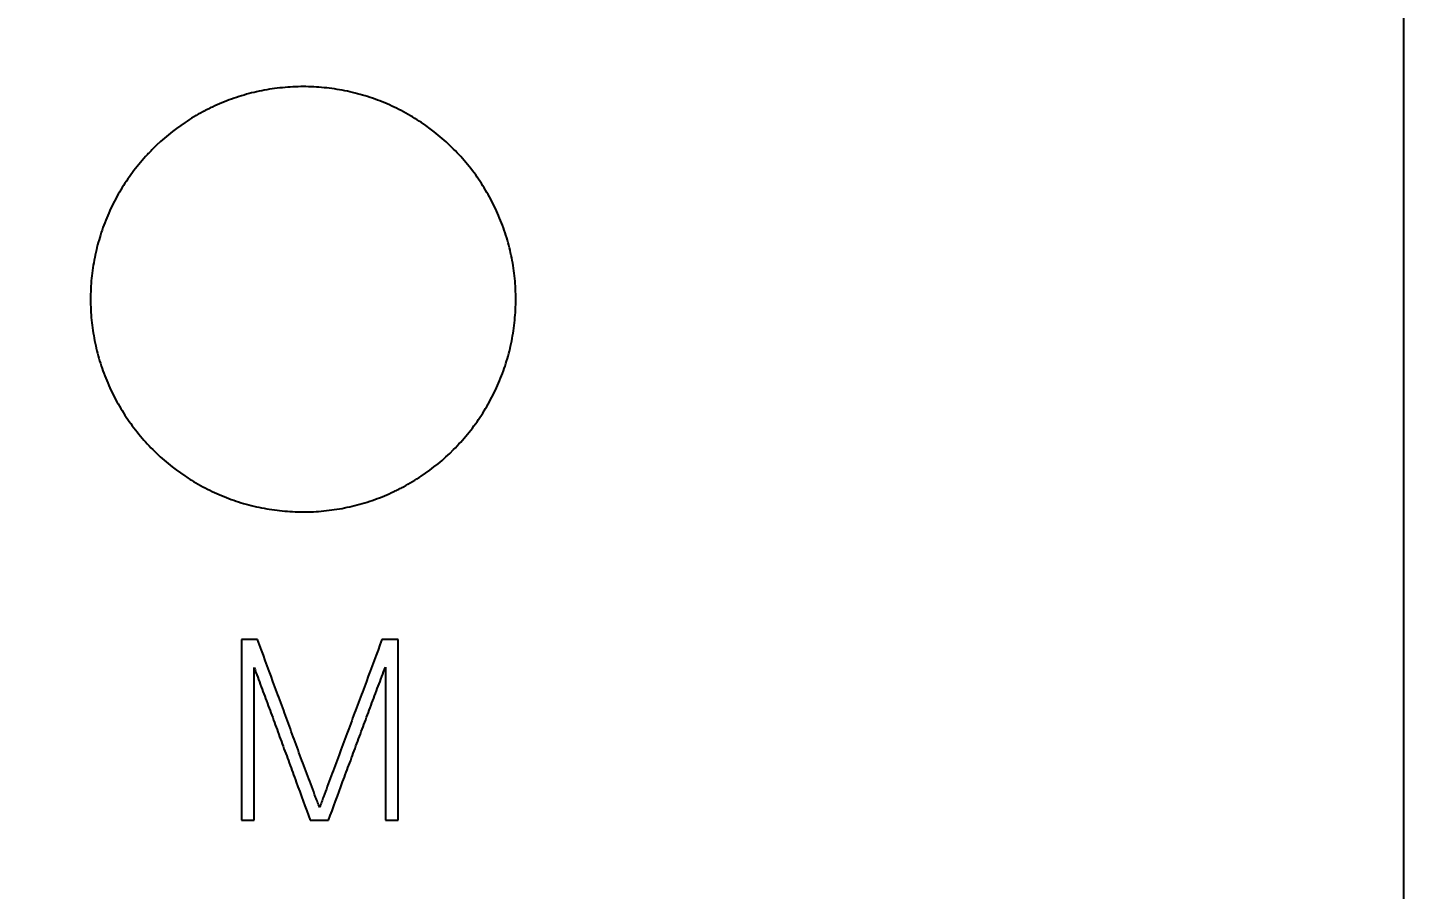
# Model space of a CAD drawing. Extents: x 0 to 420, y 0 to 297.
# Drawn here: x 146.63 to 159.57, y 156.11 to 164.22 of the extents above; entities that cross this region are included whole.
import ezdxf

# ---------------------------------------------------------------- set-up
doc = ezdxf.new("R2010")
doc.units = 0
doc.header["$LTSCALE"] = 23.1
for name, color, linetype in [('10000_FRONT', 7, 'CONTINUOUS'), ('10100_DIM_FRONT', 7, 'CONTINUOUS'), ('10500_FRONT_LABELING', 7, 'CONTINUOUS')]:
    doc.layers.add(name, color=color, linetype=linetype)
doc.styles.get("Standard").update_dxf_attribs({"font": 'txt', "width": 0.8})
doc.dimstyles.new('DIMSTYLE_1', dxfattribs={"dimtxt": 3.5, "dimasz": 3.5, "dimexe": 0.18, "dimexo": 0.0625, "dimgap": 0.09, "dimtad": 1, "dimtxsty": 'STANDARD', "dimcen": 0.09, "dimazin": 3, "dimtp": 0.05, "dimtm": 0.05, "dimtfac": 1, "dimtofl": 0, "dimtmove": 0, "dimatfit": 3, "dimtolj": 1})

# ---------------------------------------------------------------- blocks, each defined once
blk = doc.blocks.new('*D0')
at = {"layer": '10100_DIM_FRONT', "linetype": 'CONTINUOUS'}
for p, q in [((159.574, 187.462), (159.574, 124.671)), ((80.074, 147.013), (80.074, 124.671)), ((80.074, 126.671), (119.824, 126.671)), ((159.574, 126.671), (119.824, 126.671))]:
    blk.add_line(p, q, dxfattribs=at)
for points in [[(83.574, 127.171), (80.074, 126.671), (83.574, 126.171)], [(156.074, 126.171), (159.574, 126.671), (156.074, 127.171)]]:
    blk.add_solid(points, dxfattribs=at)
at = {"layer": '10100_DIM_FRONT', "linetype": 'CONTINUOUS', "width": 0.714286}
blk.add_text('79,5', height=3.5, dxfattribs=at).set_placement((115.994, 127.546))
blk = doc.blocks.new('*D1')
at = {"layer": '10100_DIM_FRONT', "linetype": 'CONTINUOUS'}
for p, q in [((88.074177, 187.462099), (88.074177, 132.024382)), ((159.574177, 147.949506), (159.574177, 132.024382)), ((88.074177, 134.024382), (123.824177, 134.024382)), ((159.574177, 134.024382), (123.824177, 134.024382))]:
    blk.add_line(p, q, dxfattribs=at)
for points in [[(91.574177, 134.524382), (88.074177, 134.024382), (91.574177, 133.524382)], [(156.074177, 133.524382), (159.574177, 134.024382), (156.074177, 134.524382)]]:
    blk.add_solid(points, dxfattribs=at)
at = {"layer": '10100_DIM_FRONT', "linetype": 'CONTINUOUS', "width": 0.660714}
blk.add_text('71,5', height=3.5, dxfattribs=at).set_placement((120.380361, 134.899382))

msp = doc.modelspace()

# ---------------------------------------------------------------- linework, layer by layer
at = {"layer": '10000_FRONT', "color": 7, "linetype": 'CONTINUOUS'}
msp.add_line((159.574, 232.463), (159.574, 142.463), dxfattribs=at)
for points, knots in [([(151.224, 161.663), (151.224, 161.729), (151.221, 161.794), (151.208, 161.924), (151.199, 161.988), (151.173, 162.116), (151.158, 162.179), (151.129, 162.273), (151.119, 162.305), (151.097, 162.367), (151.085, 162.397), (151.047, 162.488), (150.991, 162.606), (150.925, 162.718), (150.87, 162.799), (150.852, 162.826), (150.813, 162.879), (150.792, 162.905), (150.73, 162.981), (150.686, 163.03), (150.547, 163.168), (150.447, 163.251), (150.31, 163.343), (150.282, 163.361), (150.226, 163.394), (150.197, 163.411), (150.111, 163.457), (150.052, 163.485), (149.931, 163.535), (149.87, 163.557), (149.776, 163.586), (149.744, 163.595), (149.68, 163.611), (149.648, 163.618), (149.551, 163.637), (149.422, 163.656), (149.291, 163.663), (149.161, 163.663), (149.095, 163.66), (148.997, 163.65), (148.964, 163.646), (148.899, 163.637), (148.866, 163.631), (148.77, 163.612), (148.707, 163.596), (148.582, 163.558), (148.52, 163.536), (148.43, 163.499), (148.4, 163.485), (148.355, 163.464), (148.34, 163.457), (148.31, 163.442), (148.237, 163.404), (148.167, 163.362), (148.005, 163.254), (147.904, 163.171), (147.787, 163.054), (147.764, 163.03), (147.72, 162.982), (147.699, 162.957), (147.637, 162.881), (147.598, 162.829), (147.525, 162.721), (147.492, 162.665), (147.445, 162.578), (147.431, 162.549), (147.402, 162.489), (147.389, 162.459), (147.351, 162.368), (147.308, 162.245), (147.276, 162.119), (147.257, 162.023), (147.251, 161.991), (147.241, 161.926), (147.237, 161.893), (147.227, 161.795), (147.224, 161.729), (147.224, 161.663)], [0, 0, 0, 0, 0.03125, 0.03125, 0.0625, 0.0625, 0.09375, 0.09375, 0.109375, 0.109375, 0.125, 0.125, 0.15625, 0.1875, 0.1875, 0.203125, 0.203125, 0.21875, 0.21875, 0.25, 0.25, 0.3125, 0.3125, 0.328125, 0.328125, 0.34375, 0.34375, 0.375, 0.375, 0.40625, 0.40625, 0.421875, 0.421875, 0.4375, 0.4375, 0.46875, 0.5, 0.5, 0.53125, 0.53125, 0.546875, 0.546875, 0.5625, 0.5625, 0.59375, 0.59375, 0.625, 0.625, 0.640625, 0.640625, 0.648438, 0.648438, 0.65625, 0.6875, 0.6875, 0.75, 0.75, 0.765625, 0.765625, 0.78125, 0.78125, 0.8125, 0.8125, 0.84375, 0.84375, 0.859375, 0.859375, 0.875, 0.875, 0.90625, 0.9375, 0.9375, 0.953125, 0.953125, 0.96875, 0.96875, 1, 1, 1, 1]), ([(147.224, 161.663), (147.224, 161.597), (147.227, 161.532), (147.24, 161.402), (147.25, 161.338), (147.275, 161.21), (147.291, 161.147), (147.319, 161.053), (147.33, 161.021), (147.352, 160.959), (147.364, 160.929), (147.401, 160.838), (147.457, 160.72), (147.524, 160.608), (147.578, 160.527), (147.597, 160.5), (147.636, 160.447), (147.656, 160.421), (147.719, 160.345), (147.763, 160.296), (147.901, 160.158), (148.001, 160.075), (148.124, 159.993), (148.138, 159.984), (148.166, 159.966), (148.18, 159.957), (148.222, 159.932), (148.251, 159.916), (148.338, 159.869), (148.397, 159.841), (148.517, 159.791), (148.578, 159.769), (148.672, 159.74), (148.704, 159.732), (148.768, 159.716), (148.8, 159.708), (148.897, 159.689), (149.027, 159.67), (149.157, 159.663), (149.288, 159.663), (149.353, 159.666), (149.452, 159.676), (149.484, 159.68), (149.55, 159.689), (149.582, 159.695), (149.678, 159.714), (149.742, 159.73), (149.866, 159.768), (149.928, 159.79), (150.019, 159.827), (150.049, 159.841), (150.094, 159.862), (150.108, 159.869), (150.138, 159.884), (150.211, 159.922), (150.281, 159.964), (150.444, 160.073), (150.545, 160.155), (150.662, 160.272), (150.684, 160.296), (150.728, 160.345), (150.75, 160.369), (150.812, 160.445), (150.851, 160.497), (150.923, 160.606), (150.957, 160.662), (151.003, 160.748), (151.018, 160.778), (151.046, 160.837), (151.059, 160.867), (151.097, 160.958), (151.141, 161.081), (151.173, 161.207), (151.192, 161.303), (151.197, 161.335), (151.207, 161.4), (151.211, 161.433), (151.221, 161.531), (151.224, 161.597), (151.224, 161.663)], [0, 0, 0, 0, 0.03125, 0.03125, 0.0625, 0.0625, 0.09375, 0.09375, 0.109375, 0.109375, 0.125, 0.125, 0.15625, 0.1875, 0.1875, 0.203125, 0.203125, 0.21875, 0.21875, 0.25, 0.25, 0.3125, 0.3125, 0.320312, 0.320312, 0.328125, 0.328125, 0.34375, 0.34375, 0.375, 0.375, 0.40625, 0.40625, 0.421875, 0.421875, 0.4375, 0.4375, 0.46875, 0.5, 0.5, 0.53125, 0.53125, 0.546875, 0.546875, 0.5625, 0.5625, 0.59375, 0.59375, 0.625, 0.625, 0.640625, 0.640625, 0.648438, 0.648438, 0.65625, 0.6875, 0.6875, 0.75, 0.75, 0.765625, 0.765625, 0.78125, 0.78125, 0.8125, 0.8125, 0.84375, 0.84375, 0.859375, 0.859375, 0.875, 0.875, 0.90625, 0.9375, 0.9375, 0.953125, 0.953125, 0.96875, 0.96875, 1, 1, 1, 1])]:
    msp.add_open_spline(points, degree=3, knots=knots, dxfattribs=at)
at = {"layer": '10500_FRONT_LABELING', "color": 7, "linetype": 'CONTINUOUS'}
for p, q in [((148.644, 158.463), (148.644, 156.763)), ((148.795, 158.463), (148.644, 158.463)), ((150.118, 158.463), (149.965, 158.463)), ((150.118, 156.763), (150.118, 158.463)), ((148.764, 156.763), (148.764, 158.199)), ((149.998, 158.204), (149.998, 156.763)), ((148.644, 156.763), (148.764, 156.763)), ((149.29, 156.763), (149.462, 156.763)), ((149.998, 156.763), (150.118, 156.763))]:
    msp.add_line(p, q, dxfattribs=at)
for points, knots in [([(149.38, 156.883), (149.372, 156.899), (149.366, 156.916), (149.354, 156.949), (149.347, 156.965), (149.329, 157.014), (149.317, 157.047), (149.28, 157.146), (149.255, 157.211), (149.206, 157.343), (149.182, 157.409), (149.145, 157.508), (149.133, 157.541), (149.11, 157.607), (149.098, 157.64), (149.074, 157.706), (149.062, 157.739), (149.038, 157.805), (149.026, 157.837), (149.001, 157.903), (148.989, 157.936), (148.964, 158.002), (148.904, 158.167), (148.844, 158.331), (148.795, 158.463)], [0, 0, 0, 0, 0.03125, 0.03125, 0.0625, 0.0625, 0.125, 0.125, 0.25, 0.25, 0.375, 0.375, 0.4375, 0.4375, 0.5, 0.5, 0.5625, 0.5625, 0.625, 0.625, 0.6875, 0.6875, 0.75, 1, 1, 1, 1]), ([(149.965, 158.463), (149.916, 158.331), (149.868, 158.2), (149.794, 158.002), (149.77, 157.936), (149.72, 157.805), (149.696, 157.739), (149.622, 157.542), (149.574, 157.41), (149.5, 157.213), (149.476, 157.147), (149.439, 157.048), (149.427, 157.016), (149.409, 156.966), (149.403, 156.95), (149.391, 156.916), (149.386, 156.9), (149.38, 156.883)], [0, 0, 0, 0, 0.25, 0.25, 0.375, 0.375, 0.5, 0.5, 0.75, 0.75, 0.875, 0.875, 0.9375, 0.9375, 0.96875, 0.96875, 1, 1, 1, 1]), ([(148.764, 158.199), (148.785, 158.139), (148.807, 158.079), (148.852, 157.96), (148.874, 157.9), (148.918, 157.78), (148.94, 157.721), (148.984, 157.601), (149.005, 157.541), (149.038, 157.451), (149.049, 157.421), (149.072, 157.362), (149.083, 157.332), (149.115, 157.242), (149.137, 157.182), (149.202, 157.002), (149.247, 156.883), (149.29, 156.763)], [0, 0, 0, 0, 0.125, 0.125, 0.25, 0.25, 0.375, 0.375, 0.5, 0.5, 0.5625, 0.5625, 0.625, 0.625, 0.75, 0.75, 1, 1, 1, 1]), ([(149.462, 156.763), (149.507, 156.883), (149.551, 157.003), (149.618, 157.184), (149.64, 157.244), (149.674, 157.334), (149.685, 157.364), (149.707, 157.424), (149.718, 157.454), (149.751, 157.544), (149.773, 157.604), (149.818, 157.724), (149.84, 157.784), (149.885, 157.904), (149.907, 157.964), (149.953, 158.084), (149.976, 158.144), (149.998, 158.204)], [0, 0, 0, 0, 0.25, 0.25, 0.375, 0.375, 0.4375, 0.4375, 0.5, 0.5, 0.625, 0.625, 0.75, 0.75, 0.875, 0.875, 1, 1, 1, 1])]:
    msp.add_open_spline(points, degree=3, knots=knots, dxfattribs=at)

# ---------------------------------------------------------------- dimensions: what is measured, and where the dimension line sits
at = {"layer": '10100_DIM_FRONT', "linetype": 'CONTINUOUS'}
for base, p1, p2, text, picture, middle in [((159.574, 126.671), (80.074, 147.013), (159.574, 187.462), '79,5', '*D0', (120.994, 129.296)), ((159.574, 134.024), (88.074, 187.462), (159.574, 147.95), '71,5', '*D1', (125.005, 136.649))]:
    dim = msp.add_linear_dim(base=base, p1=p1, p2=p2, text=text, dimstyle='DIMSTYLE_1', dxfattribs=at)
    dim.commit()
    dim.dimension.update_dxf_attribs({"geometry": picture, "text_midpoint": middle, "dimtype": 160})

doc.saveas('drawing.dxf')
